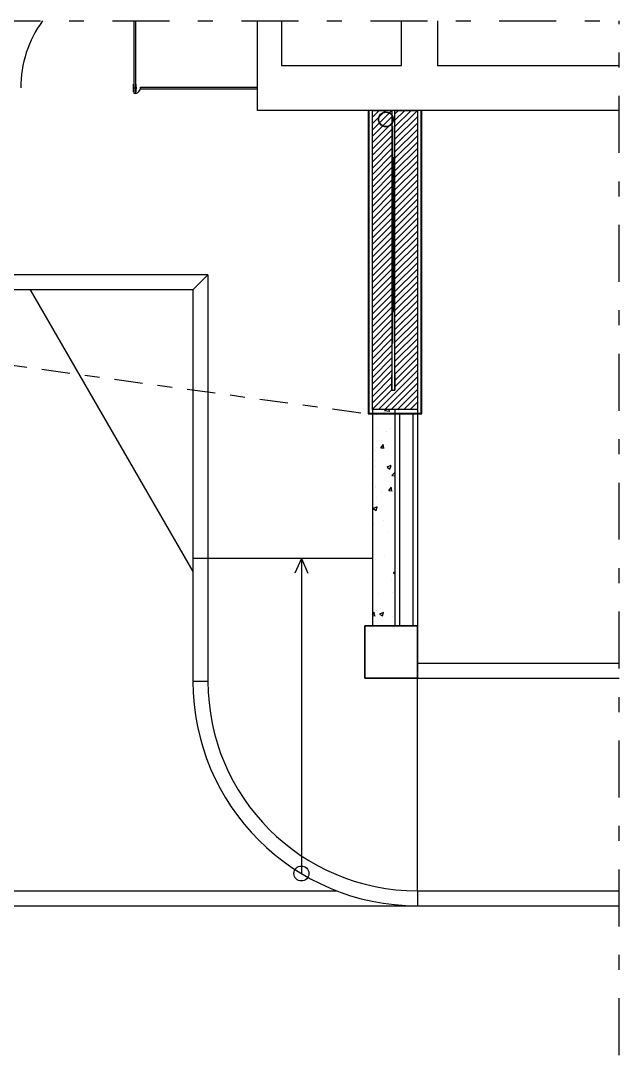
# Model space of a CAD drawing. Header units: millimetres. Extents: x 1573 to 2177, y 1587 to 1932.
# Drawn here: x 1788.79 to 1792.79, y 1887.66 to 1894.58 of the extents above; entities that cross this region are included whole.
import ezdxf

# ---------------------------------------------------------------- set-up
doc = ezdxf.new("R2010")
doc.units = ezdxf.units.MM
doc.header["$LTSCALE"] = 0.03
doc.linetypes.add('DASHDOT', pattern=[25.4, 12.7, -6.35, 0, -6.35])
doc.layers.add('-HIDRO', color=8, linetype='Continuous')

msp = doc.modelspace()

# ---------------------------------------------------------------- hatches: boundary and pattern name
at = {"layer": '-HIDRO'}
h = msp.add_hatch(color=256, dxfattribs=at)
h.dxf.hatch_style = 1
h.paths.add_polyline_path([(1791.1144, 1893.9791), (1791.1144, 1891.95), (1791.4725, 1891.95), (1791.4725, 1893.9791), (1791.4685, 1893.9791), (1791.4685, 1891.954), (1791.1184, 1891.954), (1791.1184, 1893.9791)])

# ---------------------------------------------------------------- linework, layer by layer
at = {"layer": '-HIDRO', "linetype": 'DASHDOT'}
for p in [(1788.5434, 1894.5791), (1792.7935, 1887.6609)]:
    msp.add_line(p, (1792.7935, 1894.5791), dxfattribs=at)
at = {"layer": '-HIDRO'}
for p, q in [((1789.55, 1894.0923), (1789.5501, 1894.5791)), ((1789.5601, 1894.5791), (1789.56, 1894.0923)), ((1790.3754, 1893.9791), (1790.3754, 1894.5791)), ((1790.5354, 1894.5791), (1790.5354, 1894.2791)), ((1791.3385, 1894.2791), (1791.3385, 1894.5791)), ((1791.5775, 1894.5791), (1791.5775, 1894.2791)), ((1790.5354, 1894.2791), (1791.3385, 1894.2791)), ((1791.5775, 1894.2791), (1792.7935, 1894.2791)), ((1789.547, 1894.1041), (1789.547, 1894.1541)), ((1789.547, 1894.1541), (1789.55, 1894.1541)), ((1789.563, 1894.1541), (1789.56, 1894.1541)), ((1789.563, 1894.1041), (1789.563, 1894.1541)), ((1789.547, 1894.1339), (1789.5457, 1894.1339)), ((1789.5457, 1894.1339), (1789.5457, 1894.1243)), ((1789.5457, 1894.1243), (1789.547, 1894.1243)), ((1789.547, 1894.1243), (1789.547, 1894.1339)), ((1789.55, 1894.1041), (1789.547, 1894.1041)), ((1789.56, 1894.0923), (1789.55, 1894.0923)), ((1789.563, 1894.1041), (1789.56, 1894.1041)), ((1789.563, 1894.1243), (1789.563, 1894.1339)), ((1789.563, 1894.1339), (1789.5642, 1894.1339)), ((1789.5642, 1894.1243), (1789.563, 1894.1243)), ((1789.5642, 1894.1339), (1789.5642, 1894.1243)), ((1789.5919, 1894.1241), (1789.5919, 1894.1341)), ((1789.5919, 1894.1341), (1790.3754, 1894.1341)), ((1789.5919, 1894.1241), (1790.3754, 1894.1241)), ((1792.7935, 1893.9791), (1790.3754, 1893.9791)), ((1791.1144, 1893.9791), (1791.1144, 1891.95)), ((1791.1184, 1893.9791), (1791.1184, 1891.954)), ((1791.1435, 1893.9758), (1791.1467, 1893.9791)), ((1791.1435, 1893.9334), (1791.1891, 1893.9791)), ((1791.1435, 1893.891), (1791.2315, 1893.9791)), ((1791.1435, 1891.979), (1791.1435, 1893.9791)), ((1791.1435, 1893.9791), (1791.2735, 1893.9791)), ((1791.1435, 1893.8486), (1791.2735, 1893.9786)), ((1791.2735, 1892.109), (1791.2935, 1893.9791)), ((1791.2735, 1893.9791), (1791.2935, 1892.109)), ((1791.2735, 1893.9791), (1791.2735, 1892.109)), ((1791.2935, 1893.9561), (1791.3164, 1893.9791)), ((1791.2935, 1893.9137), (1791.3588, 1893.9791)), ((1791.2935, 1893.8713), (1791.4013, 1893.9791)), ((1791.2935, 1892.1092), (1791.2935, 1893.9791)), ((1791.2935, 1893.9791), (1791.4435, 1893.9791)), ((1791.2935, 1893.8289), (1791.4435, 1893.9789)), ((1791.4435, 1893.9791), (1791.4435, 1891.979)), ((1791.4685, 1891.954), (1791.4685, 1893.9791)), ((1791.4725, 1891.95), (1791.4725, 1893.9791)), ((1791.1435, 1893.8061), (1791.2735, 1893.9361)), ((1791.1435, 1893.7637), (1791.2735, 1893.8937)), ((1791.2935, 1893.7864), (1791.4435, 1893.9364)), ((1791.2935, 1893.744), (1791.4435, 1893.894)), ((1791.1435, 1893.7213), (1791.2735, 1893.8513)), ((1791.1435, 1893.6789), (1791.2735, 1893.8089)), ((1791.2935, 1893.7016), (1791.4435, 1893.8516)), ((1791.2935, 1893.6591), (1791.4435, 1893.8091)), ((1791.1435, 1893.6364), (1791.2735, 1893.7664)), ((1791.2935, 1893.6167), (1791.4435, 1893.7667)), ((1791.1435, 1893.594), (1791.2735, 1893.724)), ((1791.1435, 1893.5516), (1791.2735, 1893.6816)), ((1791.2935, 1893.5743), (1791.4435, 1893.7243)), ((1791.2935, 1893.5319), (1791.4435, 1893.6819)), ((1791.1435, 1893.5091), (1791.2735, 1893.6391)), ((1791.1435, 1893.4667), (1791.2735, 1893.5967)), ((1791.2935, 1893.4894), (1791.4435, 1893.6394)), ((1791.2935, 1893.447), (1791.4435, 1893.597)), ((1791.1435, 1893.4243), (1791.2735, 1893.5543)), ((1791.2935, 1893.4046), (1791.4435, 1893.5546)), ((1791.1435, 1893.3819), (1791.2735, 1893.5119)), ((1791.1435, 1893.3394), (1791.2735, 1893.4694)), ((1791.2935, 1893.3621), (1791.4435, 1893.5122)), ((1791.2935, 1893.3197), (1791.4435, 1893.4697)), ((1791.1435, 1893.297), (1791.2735, 1893.427)), ((1791.1435, 1893.2546), (1791.2735, 1893.3846)), ((1791.2935, 1893.2773), (1791.4435, 1893.4273)), ((1791.2935, 1893.2349), (1791.4435, 1893.3849)), ((1791.1435, 1893.2121), (1791.2735, 1893.3421)), ((1791.2935, 1893.1924), (1791.4435, 1893.3424)), ((1791.1435, 1893.1697), (1791.2735, 1893.2997)), ((1791.1435, 1893.1273), (1791.2735, 1893.2573)), ((1791.2935, 1893.15), (1791.4435, 1893.3)), ((1791.2935, 1893.1076), (1791.4435, 1893.2576)), ((1791.1435, 1893.0849), (1791.2735, 1893.2149)), ((1791.2935, 1893.0652), (1791.4435, 1893.2152)), ((1791.1435, 1893.0424), (1791.2735, 1893.1724)), ((1791.1435, 1893), (1791.2735, 1893.13)), ((1791.2935, 1893.0227), (1791.4435, 1893.1727)), ((1791.2935, 1892.9803), (1791.4435, 1893.1303)), ((1791.1435, 1892.9576), (1791.2735, 1893.0876)), ((1791.1435, 1892.9151), (1791.2735, 1893.0452)), ((1791.2935, 1892.9379), (1791.4435, 1893.0879)), ((1791.2935, 1892.8954), (1791.4435, 1893.0454)), ((1791.1435, 1892.8727), (1791.2735, 1893.0027)), ((1791.2935, 1892.853), (1791.4435, 1893.003)), ((1791.1435, 1892.8303), (1791.2735, 1892.9603)), ((1791.1435, 1892.7879), (1791.2735, 1892.9179)), ((1791.2935, 1892.8106), (1791.4435, 1892.9606)), ((1791.2935, 1892.7682), (1791.4435, 1892.9182)), ((1790.0434, 1892.879), (1779.038, 1892.879)), ((1789.9434, 1892.779), (1790.0434, 1892.879)), ((1790.0434, 1892.879), (1790.0434, 1890.161)), ((1791.1435, 1892.7454), (1791.2735, 1892.8754)), ((1791.1435, 1892.703), (1791.2735, 1892.833)), ((1791.2935, 1892.7257), (1791.4435, 1892.8757)), ((1791.2935, 1892.6833), (1791.4435, 1892.8333)), ((1789.9434, 1892.779), (1779.138, 1892.779)), ((1788.856, 1892.779), (1789.9434, 1890.8957)), ((1789.9434, 1892.779), (1789.9434, 1890.161)), ((1791.1435, 1892.6606), (1791.2735, 1892.7906)), ((1791.2935, 1892.6409), (1791.4435, 1892.7909)), ((1791.1435, 1892.6182), (1791.2735, 1892.7482)), ((1791.1435, 1892.5757), (1791.2735, 1892.7057)), ((1791.2935, 1892.5984), (1791.4435, 1892.7485)), ((1791.2935, 1892.556), (1791.4435, 1892.706)), ((1791.1435, 1892.5333), (1791.2735, 1892.6633)), ((1791.2935, 1892.5136), (1791.4435, 1892.6636)), ((1791.1435, 1892.4909), (1791.2735, 1892.6209)), ((1791.1435, 1892.4484), (1791.2735, 1892.5784)), ((1791.2935, 1892.4712), (1791.4435, 1892.6212)), ((1791.2935, 1892.4287), (1791.4435, 1892.5787)), ((1791.1435, 1892.406), (1791.2735, 1892.536)), ((1791.1435, 1892.3636), (1791.2735, 1892.4936)), ((1791.2935, 1892.3863), (1791.4435, 1892.5363)), ((1791.2935, 1892.3439), (1791.4435, 1892.4939)), ((1791.1435, 1892.3212), (1791.2735, 1892.4512)), ((1791.2935, 1892.3015), (1791.4435, 1892.4515)), ((1791.1435, 1892.2787), (1791.2735, 1892.4087)), ((1791.1435, 1892.2363), (1791.2735, 1892.3663)), ((1791.2935, 1892.259), (1791.4435, 1892.409)), ((1791.2935, 1892.2166), (1791.4435, 1892.3666)), ((1791.1435, 1892.1939), (1791.2735, 1892.3239)), ((1791.1435, 1892.1514), (1791.2735, 1892.2815)), ((1791.2935, 1892.1742), (1791.4435, 1892.3242)), ((1791.2935, 1892.1317), (1791.4435, 1892.2817)), ((1791.1435, 1892.109), (1791.2735, 1892.239)), ((1791.1832, 1891.979), (1791.4435, 1892.2393)), ((1791.1435, 1892.0666), (1791.2735, 1892.1966)), ((1791.1435, 1892.0242), (1791.2735, 1892.1542)), ((1791.2256, 1891.979), (1791.4435, 1892.1969)), ((1791.268, 1891.979), (1791.4435, 1892.1545)), ((1791.1435, 1891.9817), (1791.2735, 1892.1117)), ((1791.2735, 1892.109), (1791.2935, 1892.1092)), ((1791.3104, 1891.979), (1791.4435, 1892.112)), ((1791.3529, 1891.979), (1791.4435, 1892.0696)), ((1791.3953, 1891.979), (1791.4435, 1892.0272)), ((1791.1144, 1891.95), (1791.4725, 1891.95)), ((1791.1184, 1891.954), (1791.4685, 1891.954)), ((1791.1435, 1891.979), (1791.1435, 1891.954)), ((1791.4435, 1891.979), (1791.1435, 1891.979)), ((1791.1435, 1891.95), (1791.1435, 1890.532)), ((1791.1677, 1891.9434), (1791.1677, 1891.9434)), ((1791.2232, 1891.9724), (1791.2571, 1891.9672)), ((1791.2234, 1891.9719), (1791.2302, 1891.979)), ((1791.257, 1891.9666), (1791.2555, 1891.979)), ((1791.2935, 1891.979), (1791.2935, 1891.954)), ((1791.2935, 1891.95), (1791.2935, 1890.532)), ((1791.3235, 1891.95), (1791.3235, 1890.532)), ((1791.4135, 1891.95), (1791.4135, 1890.532)), ((1791.4377, 1891.979), (1791.4435, 1891.9848)), ((1791.4435, 1891.979), (1791.4435, 1891.954)), ((1791.4435, 1891.95), (1791.4435, 1890.532)), ((1791.1746, 1891.8536), (1791.1746, 1891.8536)), ((1791.2395, 1891.83), (1791.2395, 1891.83)), ((1791.2628, 1891.853), (1791.2628, 1891.853)), ((1791.17, 1891.7268), (1791.17, 1891.7268)), ((1791.1996, 1891.724), (1791.2179, 1891.7458)), ((1791.1996, 1891.7239), (1791.2223, 1891.7219)), ((1791.2204, 1891.7215), (1791.216, 1891.7454)), ((1791.1626, 1891.7027), (1791.1626, 1891.7027)), ((1791.1637, 1891.6363), (1791.1637, 1891.6363)), ((1791.1653, 1891.6), (1791.1653, 1891.6)), ((1791.2416, 1891.5937), (1791.2605, 1891.5809)), ((1791.2425, 1891.5956), (1791.2692, 1891.6059)), ((1791.2606, 1891.5809), (1791.2683, 1891.6039)), ((1791.2737, 1891.5382), (1791.2935, 1891.5351)), ((1791.2739, 1891.5377), (1791.2935, 1891.5581)), ((1791.1607, 1891.4731), (1791.1607, 1891.4731)), ((1791.1666, 1891.4609), (1791.1666, 1891.4609)), ((1791.2524, 1891.4374), (1791.2708, 1891.4593)), ((1791.2733, 1891.4349), (1791.2688, 1891.4588)), ((1791.1698, 1891.3904), (1791.1698, 1891.3904)), ((1791.2028, 1891.4338), (1791.2028, 1891.4338)), ((1791.2524, 1891.4373), (1791.2752, 1891.4353)), ((1791.2929, 1891.433), (1791.2929, 1891.433)), ((1791.1489, 1891.3174), (1791.1678, 1891.3046)), ((1791.1498, 1891.3193), (1791.1764, 1891.3296)), ((1791.1561, 1891.3463), (1791.1561, 1891.3463)), ((1791.1679, 1891.3046), (1791.1756, 1891.3276)), ((1791.1979, 1891.2961), (1791.1979, 1891.2961)), ((1791.2171, 1891.2393), (1791.2171, 1891.2393)), ((1791.1514, 1891.2194), (1791.1514, 1891.2194)), ((1791.242, 1891.1648), (1791.242, 1891.1648)), ((1791.1468, 1891.0926), (1791.1468, 1891.0926)), ((1790.0434, 1890.982), (1789.9434, 1890.982)), ((1791.1435, 1890.982), (1790.0434, 1890.982)), ((1790.6684, 1890.982), (1790.6248, 1890.8839)), ((1790.6684, 1890.982), (1790.6684, 1888.8766)), ((1790.6684, 1890.982), (1790.7121, 1890.8839)), ((1791.1655, 1890.9785), (1791.1655, 1890.9785)), ((1791.2232, 1890.9935), (1791.2232, 1890.9935)), ((1791.2822, 1890.896), (1791.2822, 1890.896)), ((1791.2845, 1890.8896), (1791.2935, 1890.8931)), ((1791.2705, 1890.8424), (1791.2705, 1890.8424)), ((1791.2836, 1890.8877), (1791.2935, 1890.8811)), ((1791.2773, 1890.7583), (1791.2773, 1890.7583)), ((1791.1819, 1890.7457), (1791.1819, 1890.7457)), ((1791.1435, 1890.6083), (1791.1561, 1890.6234)), ((1791.1586, 1890.599), (1791.1542, 1890.6229)), ((1791.1918, 1890.6134), (1791.2185, 1890.6236)), ((1791.1963, 1890.6477), (1791.1963, 1890.6477)), ((1791.2099, 1890.5986), (1791.2177, 1890.6216)), ((1791.1435, 1890.6009), (1791.1605, 1890.5994)), ((1791.1771, 1890.608), (1791.1771, 1890.608)), ((1791.1909, 1890.6114), (1791.2099, 1890.5986)), ((1791.2766, 1890.5965), (1791.2766, 1890.5965)), ((1791.4435, 1890.532), (1791.0934, 1890.532)), ((1791.0934, 1890.532), (1791.0934, 1890.182)), ((1791.0934, 1890.532), (1791.4435, 1890.532)), ((1791.0934, 1890.182), (1791.0934, 1890.532)), ((1791.4435, 1890.182), (1791.4435, 1890.532)), ((1791.4435, 1890.532), (1791.4435, 1890.182)), ((1791.4435, 1890.282), (1792.7935, 1890.282)), ((1790.0434, 1890.161), (1789.9434, 1890.161)), ((1791.0934, 1890.182), (1791.4435, 1890.182)), ((1791.4435, 1890.182), (1791.0934, 1890.182)), ((1791.4435, 1890.182), (1792.7935, 1890.182)), ((1791.4435, 1888.7609), (1791.4435, 1890.182)), ((1778.1765, 1888.7609), (1790.9049, 1888.7609)), ((1791.4435, 1888.7609), (1792.7935, 1888.7609)), ((1791.4435, 1888.7609), (1791.4435, 1888.6609)), ((1776.0839, 1888.6609), (1792.7935, 1888.6609))]:
    msp.add_line(p, q, dxfattribs=at)
at = {"layer": '-HIDRO', "linetype": 'DASHDOT', "ltscale": 0.5}
msp.add_line((1780.6706, 1893.3791), (1791.1144, 1891.95), dxfattribs=at)
at = {"layer": '-HIDRO'}
for centre, radius in [((1789.5551, 1894.1291), 0.00294), ((1791.2335, 1893.9191), 0.05), ((1791.2335, 1893.9191), 0.048), ((1790.6684, 1888.8766), 0.05)]:
    msp.add_circle(centre, radius, dxfattribs=at)
for centre, radius, start, end in [((1789.5551, 1894.1291), 0.7633, 143.87154, 179.99911), ((1789.5544, 1894.1294), 0.0375, 278.58328, 359.4644), ((1791.4435, 1890.161), 1.5001, 180, 270), ((1791.4435, 1890.161), 1.4, 180, 270)]:
    msp.add_arc(centre, radius, start, end, dxfattribs=at)

doc.saveas('drawing.dxf')
